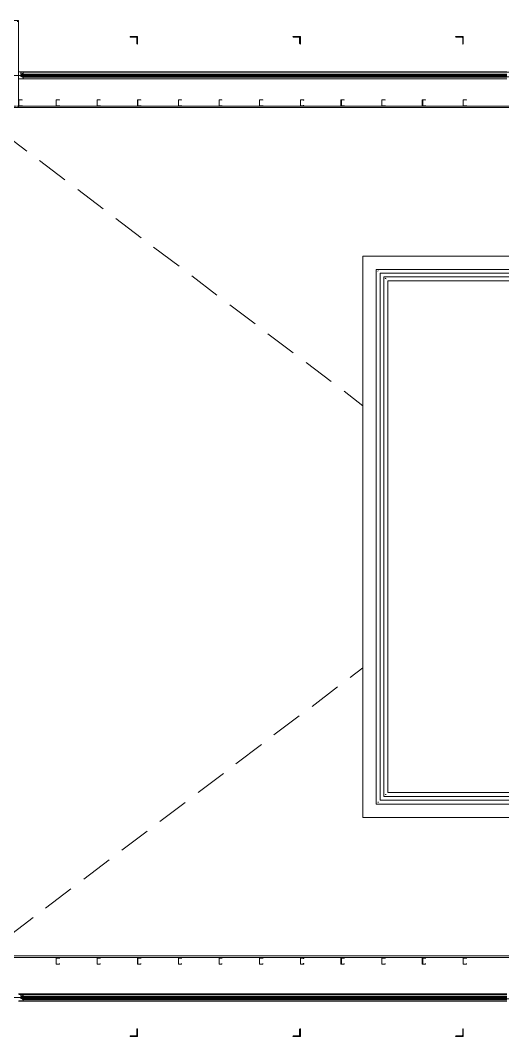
# Model space of a CAD drawing. Header units: metres. Extents: x 39 to 278, y -7 to 151.
# Drawn here: x 74.8 to 79.61, y 24.93 to 35.07 of the extents above; entities that cross this region are included whole.
import ezdxf

# ---------------------------------------------------------------- set-up
doc = ezdxf.new("R2010")
doc.units = ezdxf.units.M
doc.layers.add('PDF_Geometry', color=7, linetype='Continuous', true_color=0xaaaaaa)

msp = doc.modelspace()

# ---------------------------------------------------------------- linework, layer by layer
at = {"layer": 'PDF_Geometry', "lineweight": 0}
for points in [[(74.764, 34.209), (74.343, 34.209), (74.068, 34.209), (73.664, 34.209), (73.664, 34.195), (74.783, 34.195), (74.783, 34.209), (74.769, 34.209), (85.765, 34.209), (74.769, 34.209), (74.783, 34.209), (74.783, 34.301), (74.783, 35.053), (74.769, 35.053), (74.783, 35.053), (74.783, 35.066), (73.664, 35.066)], [(75.154, 34.516), (73.884, 34.516)], [(74.783, 34.484), (74.829, 34.484), (74.829, 34.498), (74.824, 34.498), (74.824, 34.507), (74.829, 34.507), (74.829, 34.503), (74.829, 34.507), (74.824, 34.507), (74.81, 34.507), (74.81, 34.516), (74.81, 34.53), (74.824, 34.53), (74.829, 34.53), (74.824, 34.53), (74.824, 34.539), (74.829, 34.539), (74.829, 34.553), (74.783, 34.553)], [(74.787, 34.553), (74.806, 34.553), (74.806, 34.53), (74.81, 34.53), (74.81, 34.548), (74.81, 34.553), (74.829, 34.553), (74.829, 34.548), (74.829, 34.539), (74.824, 34.539), (74.824, 34.53), (74.81, 34.53), (74.806, 34.53), (74.806, 34.525), (74.81, 34.525), (74.806, 34.525), (74.81, 34.525), (74.81, 34.521), (74.806, 34.521), (74.81, 34.521), (74.81, 34.516), (74.806, 34.516), (74.806, 34.512), (74.81, 34.512), (74.806, 34.512), (74.806, 34.507), (74.81, 34.507), (74.81, 34.503), (74.824, 34.507), (74.824, 34.498), (74.829, 34.498), (74.829, 34.484), (74.787, 34.484)], [(74.829, 34.548), (76.016, 34.548), (77.226, 34.548), (78.44, 34.548), (79.655, 34.548), (80.865, 34.548), (82.079, 34.548), (83.294, 34.548), (84.504, 34.548), (85.705, 34.548)], [(74.829, 34.503), (76.016, 34.503), (77.226, 34.503), (78.44, 34.503), (79.655, 34.503), (80.865, 34.503), (82.079, 34.503), (83.294, 34.503), (84.504, 34.503), (85.705, 34.503)], [(75.791, 34.516), (75.475, 34.516)], [(76.039, 34.553), (75.993, 34.553)], [(75.993, 34.484), (76.011, 34.484)], [(76.016, 34.553), (77.226, 34.553)], [(76.016, 34.553), (77.226, 34.553)], [(76.016, 34.525), (77.226, 34.525)], [(76.016, 34.525), (77.226, 34.525)], [(76.016, 34.521), (77.226, 34.521)], [(76.016, 34.521), (77.226, 34.521)], [(76.016, 34.512), (77.226, 34.512)], [(76.016, 34.512), (77.226, 34.512)], [(76.016, 34.484), (77.226, 34.484)], [(76.016, 34.484), (77.226, 34.484)], [(76.016, 34.484), (76.039, 34.484)], [(77.377, 34.516), (76.107, 34.516)], [(77.249, 34.553), (77.203, 34.553)], [(77.203, 34.484), (77.226, 34.484), (77.249, 34.484)], [(77.226, 34.553), (78.44, 34.553)], [(77.226, 34.553), (78.44, 34.553)], [(77.226, 34.53), (78.44, 34.53)], [(77.226, 34.53), (78.44, 34.53)], [(77.226, 34.525), (78.44, 34.525)], [(77.226, 34.525), (78.44, 34.525)], [(77.226, 34.484), (78.44, 34.484)], [(77.226, 34.484), (78.44, 34.484)], [(78.014, 34.516), (77.698, 34.516)], [(79.6, 34.516), (78.33, 34.516)], [(78.463, 34.553), (78.417, 34.553)], [(78.417, 34.484), (78.436, 34.484)], [(78.44, 34.553), (79.655, 34.553)], [(78.44, 34.553), (79.655, 34.553)], [(78.44, 34.525), (79.655, 34.525)], [(78.44, 34.525), (79.655, 34.525)], [(78.44, 34.521), (79.655, 34.521)], [(78.44, 34.521), (79.655, 34.521)], [(78.44, 34.512), (79.655, 34.512)], [(78.44, 34.512), (79.655, 34.512)], [(78.44, 34.484), (79.655, 34.484)], [(78.44, 34.484), (79.655, 34.484)], [(78.44, 34.484), (78.463, 34.484)], [(74.819, 34.269), (74.819, 34.269)], [(75.191, 34.269), (75.191, 34.269)], [(75.567, 34.273), (75.567, 34.273)], [(75.567, 34.273), (75.567, 34.273)], [(75.599, 34.269), (75.599, 34.269)], [(75.974, 34.273), (75.974, 34.273)], [(76.002, 34.269), (76.002, 34.269)], [(76.378, 34.273), (76.378, 34.273)], [(76.378, 34.273), (76.378, 34.273)], [(76.41, 34.269), (76.41, 34.269)], [(76.786, 34.273), (76.786, 34.273)], [(76.786, 34.273), (76.786, 34.273)], [(76.813, 34.269), (76.813, 34.269)], [(77.221, 34.269), (77.221, 34.269)], [(77.597, 34.273), (77.597, 34.273)], [(77.597, 34.273), (77.597, 34.273)], [(78.005, 34.273), (78.005, 34.273)], [(78.032, 34.269), (78.032, 34.269)], [(78.408, 34.273), (78.408, 34.273)], [(78.408, 34.273), (78.408, 34.273)], [(78.44, 34.269), (78.44, 34.269)], [(78.816, 34.273), (78.816, 34.273)], [(78.844, 34.269), (78.844, 34.269)], [(79.252, 34.269), (79.252, 34.269)], [(74.819, 34.218), (74.819, 34.218)], [(75.191, 34.218), (75.191, 34.218)], [(75.567, 34.214), (75.567, 34.214)], [(75.599, 34.218), (75.599, 34.218)], [(75.974, 34.214), (75.974, 34.214)], [(76.002, 34.218), (76.002, 34.218)], [(76.378, 34.214), (76.378, 34.214)], [(76.41, 34.218), (76.41, 34.218)], [(76.786, 34.214), (76.786, 34.214)], [(76.813, 34.218), (76.813, 34.218)], [(77.221, 34.218), (77.221, 34.218)], [(77.597, 34.214), (77.597, 34.214)], [(78.005, 34.214), (78.005, 34.214)], [(78.032, 34.218), (78.032, 34.218)], [(78.408, 34.214), (78.408, 34.214)], [(78.44, 34.218), (78.44, 34.218)], [(78.816, 34.214), (78.816, 34.214)], [(78.844, 34.218), (78.844, 34.218)], [(79.252, 34.218), (79.252, 34.218)], [(74.613, 33.953), (74.865, 33.76)], [(74.994, 33.668), (75.246, 33.476)], [(75.374, 33.38), (75.626, 33.187)], [(75.754, 33.091), (76.007, 32.898)], [(76.13, 32.802), (76.387, 32.614)], [(85.54, 32.582), (85.54, 32.715), (85.801, 32.715), (85.54, 32.715), (85.26, 32.715), (84.981, 32.715), (84.701, 32.715), (84.422, 32.715), (84.142, 32.715), (83.862, 32.715), (83.583, 32.715), (83.303, 32.715), (83.024, 32.715), (82.744, 32.715), (82.469, 32.715), (82.189, 32.715), (81.91, 32.715), (81.63, 32.715), (78.22, 32.715), (78.22, 27.114), (81.965, 27.114), (82.244, 27.114), (82.524, 27.114), (82.524, 27.247)], [(84.142, 27.247), (81.685, 27.247), (78.353, 27.247), (78.353, 32.582), (81.63, 32.582), (81.63, 32.715), (78.22, 32.715), (78.22, 27.114), (81.965, 27.114), (81.965, 27.247)], [(81.63, 32.582), (85.801, 32.582), (81.621, 32.582), (78.353, 32.582), (78.353, 27.247), (81.694, 27.247), (81.979, 27.247), (82.006, 27.247)], [(78.367, 32.568), (78.372, 32.564)], [(81.63, 32.513), (81.63, 32.509), (81.63, 32.545), (78.39, 32.545), (78.39, 27.288), (81.685, 27.288), (84.124, 27.288)], [(82.006, 27.288), (81.979, 27.288), (81.694, 27.288), (78.39, 27.288), (78.39, 32.545), (81.621, 32.545), (85.801, 32.545), (81.63, 32.545)], [(76.511, 32.518), (76.763, 32.325)], [(82.254, 27.325), (81.979, 27.325), (81.694, 27.325), (78.427, 27.325), (78.427, 32.509), (81.621, 32.509), (85.801, 32.509), (81.63, 32.509), (78.427, 32.509), (78.427, 27.325), (81.685, 27.325), (84.105, 27.325), (84.105, 27.316), (84.307, 27.316), (84.11, 27.316), (83.693, 28.209), (83.51, 28.255), (83.78, 28.379), (83.592, 28.425), (83.083, 29.516), (83.083, 29.383)], [(78.44, 32.495), (78.445, 32.49), (78.45, 32.486)], [(82.254, 27.362), (81.979, 27.362), (81.694, 27.362), (78.468, 27.362), (78.468, 32.467), (81.621, 32.467), (85.801, 32.467), (81.63, 32.467), (78.468, 32.467), (78.468, 27.362), (81.685, 27.362), (84.087, 27.362), (83.693, 28.205), (83.51, 28.246), (83.78, 28.375), (83.592, 28.42), (83.179, 29.305)], [(76.891, 32.229), (77.143, 32.037)], [(77.272, 31.94), (77.524, 31.748)], [(77.652, 31.652), (77.904, 31.464)], [(78.032, 31.367), (78.22, 31.221)], [(78.092, 28.512), (78.22, 28.608)], [(77.712, 28.223), (77.964, 28.416)], [(77.331, 27.939), (77.583, 28.127)], [(76.951, 27.65), (77.207, 27.843)], [(76.575, 27.362), (76.827, 27.554)], [(78.445, 27.339), (78.445, 27.343), (78.45, 27.343)], [(76.194, 27.073), (76.447, 27.265)], [(78.367, 27.265), (78.372, 27.265), (78.372, 27.27)], [(75.814, 26.789), (76.066, 26.977)], [(75.434, 26.5), (75.686, 26.692)], [(75.053, 26.211), (75.305, 26.404)], [(74.673, 25.922), (74.929, 26.115)], [(85.765, 25.716), (74.719, 25.716)], [(74.783, 25.281), (74.829, 25.281), (74.829, 25.299), (74.824, 25.299), (74.824, 25.304), (74.829, 25.304), (74.829, 25.308), (74.824, 25.308), (74.81, 25.304), (74.81, 25.317), (74.81, 25.331), (74.824, 25.327), (74.829, 25.327), (74.829, 25.331), (74.824, 25.331), (74.824, 25.336), (74.829, 25.336), (74.829, 25.354), (74.783, 25.354)], [(74.787, 25.349), (74.806, 25.349), (74.806, 25.331), (74.81, 25.331), (74.81, 25.349), (74.81, 25.345), (74.81, 25.349), (74.829, 25.349), (74.829, 25.34), (74.824, 25.34), (74.824, 25.331), (74.81, 25.331), (74.806, 25.331), (74.806, 25.327), (74.81, 25.327), (74.806, 25.327), (74.81, 25.327), (74.81, 25.322), (74.806, 25.322), (74.81, 25.322), (74.81, 25.313), (74.806, 25.313), (74.81, 25.313), (74.806, 25.313), (74.806, 25.308), (74.81, 25.308), (74.81, 25.304), (74.824, 25.308), (74.824, 25.299), (74.829, 25.299), (74.829, 25.285), (74.787, 25.285)], [(79.655, 25.354), (78.44, 25.354), (79.655, 25.354), (78.44, 25.354), (77.226, 25.354), (78.44, 25.354), (77.226, 25.354), (76.016, 25.354), (77.226, 25.354), (76.016, 25.354), (74.829, 25.354), (76.016, 25.354), (74.829, 25.354), (74.829, 25.349), (76.016, 25.349), (74.829, 25.349), (76.016, 25.349), (74.829, 25.349)], [(76.039, 25.354), (75.993, 25.354)], [(77.249, 25.354), (77.203, 25.354)], [(77.226, 25.349), (78.44, 25.349)], [(77.226, 25.349), (78.44, 25.349)], [(78.463, 25.354), (78.417, 25.354)], [(75.154, 25.317), (73.884, 25.317)], [(74.829, 25.327), (76.016, 25.327), (74.829, 25.327), (76.016, 25.327), (74.829, 25.327), (76.016, 25.327), (74.829, 25.327), (74.829, 25.331), (74.829, 25.336), (74.829, 25.331), (76.016, 25.331), (74.829, 25.331), (76.016, 25.331), (74.829, 25.331), (74.829, 25.336), (74.829, 25.331), (74.829, 25.327), (74.829, 25.322), (74.829, 25.313), (74.829, 25.308), (74.829, 25.304), (74.829, 25.313), (74.81, 25.313), (74.81, 25.322), (74.829, 25.322), (76.016, 25.322), (74.829, 25.322), (76.016, 25.322), (74.829, 25.322), (74.829, 25.331)], [(74.829, 25.313), (76.016, 25.313)], [(74.829, 25.313), (76.016, 25.313)], [(74.829, 25.304), (76.016, 25.304), (77.226, 25.304), (78.44, 25.304), (79.655, 25.304), (80.865, 25.304), (82.079, 25.304), (83.294, 25.304), (84.504, 25.304), (85.705, 25.304)], [(74.829, 25.285), (76.016, 25.285), (74.829, 25.285), (76.016, 25.285), (74.829, 25.285), (74.829, 25.281)], [(75.791, 25.317), (75.475, 25.317)], [(75.993, 25.281), (76.011, 25.281)], [(76.016, 25.327), (77.226, 25.327)], [(76.016, 25.327), (77.226, 25.327)], [(76.016, 25.313), (77.226, 25.313)], [(76.016, 25.313), (77.226, 25.313)], [(76.016, 25.281), (76.039, 25.281)], [(77.377, 25.317), (76.107, 25.317)], [(77.203, 25.281), (77.226, 25.281), (77.249, 25.281)], [(77.226, 25.331), (78.44, 25.331)], [(77.226, 25.331), (78.44, 25.331)], [(77.226, 25.327), (78.44, 25.327)], [(77.226, 25.327), (78.44, 25.327)], [(77.226, 25.322), (78.44, 25.322)], [(77.226, 25.322), (78.44, 25.322)], [(77.226, 25.313), (78.44, 25.313)], [(77.226, 25.313), (78.44, 25.313)], [(77.226, 25.285), (78.44, 25.285)], [(77.226, 25.285), (78.44, 25.285)], [(78.014, 25.317), (77.698, 25.317)], [(79.6, 25.317), (78.33, 25.317)], [(78.417, 25.281), (78.436, 25.281)], [(78.44, 25.327), (79.655, 25.327)], [(78.44, 25.327), (79.655, 25.327)], [(78.44, 25.313), (79.655, 25.313)], [(78.44, 25.313), (79.655, 25.313)], [(78.44, 25.281), (78.463, 25.281)]]:
    msp.add_lwpolyline(points, dxfattribs=at)
for points in [[(75.97, 34.906), (75.97, 34.828), (75.965, 34.833), (75.965, 34.837), (75.965, 34.892), (75.965, 34.897), (75.961, 34.897), (75.901, 34.897), (75.897, 34.901), (75.897, 34.906)], [(77.597, 34.906), (77.597, 34.828), (77.592, 34.833), (77.588, 34.837), (77.588, 34.892), (77.588, 34.897), (77.583, 34.897), (77.528, 34.897), (77.524, 34.901), (77.519, 34.906)], [(79.219, 34.906), (79.219, 34.828), (79.215, 34.833), (79.215, 34.837), (79.215, 34.892), (79.21, 34.897), (79.206, 34.897), (79.151, 34.897), (79.146, 34.901), (79.142, 34.906)], [(74.829, 34.539), (74.829, 34.53), (76.016, 34.53), (74.829, 34.53), (76.016, 34.53), (74.829, 34.53), (74.829, 34.539), (74.829, 34.53), (74.829, 34.525), (74.829, 34.521), (74.829, 34.516), (74.829, 34.512), (74.829, 34.507), (74.829, 34.503), (74.829, 34.507), (74.829, 34.512), (74.81, 34.512), (74.81, 34.525), (74.829, 34.525), (76.016, 34.525), (74.829, 34.525), (76.016, 34.525), (74.829, 34.525), (76.016, 34.525), (74.829, 34.525), (74.829, 34.53)], [(77.226, 34.553), (76.016, 34.553), (74.829, 34.553), (76.016, 34.553), (74.829, 34.553), (76.016, 34.553), (74.829, 34.553), (76.016, 34.553)], [(76.016, 34.521), (74.829, 34.521)], [(76.016, 34.521), (74.829, 34.521)], [(76.016, 34.516), (74.829, 34.516)], [(76.016, 34.512), (74.829, 34.512)], [(76.016, 34.512), (74.829, 34.512)], [(74.829, 34.507), (74.829, 34.498)], [(76.016, 34.507), (74.829, 34.507)], [(76.016, 34.498), (74.829, 34.498)], [(76.016, 34.484), (77.226, 34.484), (76.016, 34.484), (74.829, 34.484), (76.016, 34.484), (74.829, 34.484), (76.016, 34.484), (74.829, 34.484)], [(77.226, 34.553), (76.016, 34.553)], [(77.226, 34.53), (76.016, 34.53)], [(77.226, 34.53), (76.016, 34.53)], [(77.226, 34.525), (76.016, 34.525)], [(77.226, 34.525), (76.016, 34.525)], [(77.226, 34.521), (76.016, 34.521)], [(77.226, 34.516), (76.016, 34.516)], [(77.226, 34.512), (76.016, 34.512)], [(77.226, 34.507), (76.016, 34.507)], [(77.226, 34.498), (76.016, 34.498)], [(77.226, 34.484), (76.016, 34.484)], [(78.44, 34.553), (77.226, 34.553)], [(78.44, 34.553), (77.226, 34.553)], [(78.44, 34.53), (77.226, 34.53)], [(78.44, 34.525), (77.226, 34.525)], [(78.44, 34.525), (77.226, 34.525)], [(78.44, 34.521), (77.226, 34.521)], [(78.44, 34.521), (77.226, 34.521)], [(78.44, 34.516), (77.226, 34.516)], [(78.44, 34.512), (77.226, 34.512)], [(78.44, 34.512), (77.226, 34.512)], [(78.44, 34.507), (77.226, 34.507)], [(78.44, 34.498), (77.226, 34.498)], [(77.226, 34.484), (78.44, 34.484)], [(78.44, 34.484), (77.226, 34.484)], [(79.655, 34.553), (78.44, 34.553)], [(79.655, 34.553), (78.44, 34.553)], [(79.655, 34.53), (78.44, 34.53)], [(79.655, 34.53), (78.44, 34.53)], [(79.655, 34.525), (78.44, 34.525)], [(79.655, 34.525), (78.44, 34.525)], [(79.655, 34.521), (78.44, 34.521)], [(79.655, 34.516), (78.44, 34.516)], [(79.655, 34.512), (78.44, 34.512)], [(79.655, 34.507), (78.44, 34.507)], [(79.655, 34.498), (78.44, 34.498)], [(78.44, 34.484), (79.655, 34.484)], [(79.655, 34.484), (78.44, 34.484)], [(74.792, 34.209), (74.787, 34.209), (74.787, 34.214), (74.787, 34.273), (74.792, 34.273), (74.819, 34.273), (74.819, 34.269), (74.819, 34.273), (74.792, 34.273), (74.787, 34.273), (74.787, 34.214), (74.792, 34.214), (74.819, 34.214), (74.819, 34.218), (74.819, 34.209)], [(75.163, 34.209), (75.159, 34.209), (75.159, 34.214), (75.159, 34.273), (75.163, 34.273), (75.191, 34.273), (75.191, 34.269), (75.191, 34.273), (75.163, 34.273), (75.159, 34.273), (75.159, 34.214), (75.163, 34.214), (75.191, 34.214), (75.191, 34.218), (75.191, 34.209)], [(75.567, 34.209), (75.567, 34.214), (75.567, 34.273), (75.599, 34.273), (75.599, 34.269), (75.599, 34.273), (75.567, 34.273), (75.567, 34.214), (75.599, 34.214), (75.599, 34.218), (75.599, 34.209)], [(75.974, 34.209), (75.97, 34.214), (75.97, 34.273), (75.974, 34.273), (76.002, 34.273), (76.002, 34.269), (76.002, 34.273), (75.974, 34.273), (75.974, 34.214), (76.002, 34.214), (76.002, 34.218), (76.002, 34.209)], [(76.378, 34.209), (76.378, 34.214), (76.378, 34.273), (76.41, 34.273), (76.41, 34.269), (76.41, 34.273), (76.378, 34.273), (76.378, 34.214), (76.41, 34.214), (76.41, 34.218), (76.41, 34.209)], [(76.786, 34.209), (76.786, 34.214), (76.786, 34.273), (76.813, 34.273), (76.813, 34.269), (76.813, 34.273), (76.786, 34.273), (76.786, 34.214), (76.813, 34.214), (76.813, 34.218), (76.813, 34.209)], [(77.194, 34.209), (77.189, 34.209), (77.189, 34.214), (77.189, 34.273), (77.194, 34.273), (77.221, 34.273), (77.221, 34.269), (77.221, 34.273), (77.194, 34.273), (77.189, 34.273), (77.189, 34.214), (77.194, 34.214), (77.221, 34.214), (77.221, 34.218), (77.221, 34.209)], [(77.597, 34.209), (77.597, 34.214), (77.597, 34.273), (77.629, 34.273), (77.629, 34.269), (77.624, 34.269), (77.624, 34.273), (77.597, 34.273), (77.597, 34.214), (77.624, 34.214), (77.624, 34.218), (77.629, 34.218), (77.629, 34.209)], [(78.005, 34.209), (78, 34.209), (78, 34.214), (78, 34.273), (78.005, 34.273), (78.032, 34.273), (78.032, 34.269), (78.032, 34.273), (78.005, 34.273), (78.005, 34.214), (78.032, 34.214), (78.032, 34.218), (78.032, 34.209)], [(78.408, 34.209), (78.408, 34.214), (78.408, 34.273), (78.44, 34.273), (78.44, 34.269), (78.44, 34.273), (78.408, 34.273), (78.408, 34.214), (78.44, 34.214), (78.44, 34.218), (78.44, 34.209)], [(78.816, 34.209), (78.812, 34.214), (78.812, 34.273), (78.816, 34.273), (78.844, 34.273), (78.844, 34.269), (78.844, 34.273), (78.816, 34.273), (78.816, 34.214), (78.844, 34.214), (78.844, 34.218), (78.844, 34.209)], [(79.224, 34.209), (79.219, 34.209), (79.219, 34.214), (79.219, 34.273), (79.224, 34.273), (79.252, 34.273), (79.252, 34.269), (79.252, 34.273), (79.224, 34.273), (79.219, 34.273), (79.219, 34.214), (79.224, 34.214), (79.252, 34.214), (79.252, 34.218), (79.252, 34.209)], [(74.728, 34.195), (74.728, 34.209), (74.764, 34.209), (74.728, 34.209), (74.728, 34.195), (85.765, 34.195), (85.765, 34.209), (74.769, 34.209), (85.765, 34.209), (85.765, 34.195)], [(74.719, 25.716), (85.765, 25.716), (85.765, 25.734), (74.719, 25.734)], [(75.191, 25.712), (75.163, 25.712), (75.159, 25.712), (75.159, 25.652), (75.163, 25.652), (75.191, 25.652), (75.191, 25.657), (75.191, 25.652), (75.163, 25.652), (75.159, 25.652), (75.159, 25.712), (75.163, 25.712), (75.191, 25.712), (75.191, 25.707)], [(75.599, 25.712), (75.567, 25.712), (75.567, 25.652), (75.599, 25.652), (75.599, 25.657), (75.599, 25.652), (75.567, 25.652), (75.567, 25.712), (75.599, 25.712), (75.599, 25.707)], [(76.002, 25.712), (75.974, 25.712), (75.97, 25.712), (75.97, 25.652), (75.974, 25.652), (76.002, 25.652), (76.002, 25.657), (76.002, 25.652), (75.974, 25.652), (75.974, 25.712), (76.002, 25.712), (76.002, 25.707)], [(76.41, 25.712), (76.378, 25.712), (76.378, 25.652), (76.41, 25.652), (76.41, 25.657), (76.41, 25.652), (76.378, 25.652), (76.378, 25.712), (76.41, 25.712), (76.41, 25.707)], [(76.813, 25.712), (76.786, 25.712), (76.786, 25.652), (76.813, 25.652), (76.813, 25.657), (76.813, 25.652), (76.786, 25.652), (76.786, 25.712), (76.813, 25.712), (76.813, 25.707)], [(77.221, 25.712), (77.194, 25.712), (77.189, 25.712), (77.189, 25.652), (77.194, 25.652), (77.221, 25.652), (77.221, 25.657), (77.221, 25.652), (77.194, 25.652), (77.189, 25.652), (77.189, 25.712), (77.194, 25.712), (77.221, 25.712), (77.221, 25.707)], [(77.629, 25.712), (77.597, 25.712), (77.597, 25.652), (77.629, 25.652), (77.629, 25.657), (77.624, 25.657), (77.624, 25.652), (77.597, 25.652), (77.597, 25.712), (77.624, 25.712), (77.624, 25.707), (77.629, 25.707)], [(78.032, 25.712), (78.005, 25.712), (78, 25.712), (78, 25.652), (78.005, 25.652), (78.032, 25.652), (78.032, 25.657), (78.032, 25.652), (78.005, 25.652), (78.005, 25.712), (78.032, 25.712), (78.032, 25.707)], [(78.44, 25.712), (78.408, 25.712), (78.408, 25.652), (78.44, 25.652), (78.44, 25.657), (78.44, 25.652), (78.408, 25.652), (78.408, 25.712), (78.44, 25.712), (78.44, 25.707)], [(78.844, 25.712), (78.816, 25.712), (78.812, 25.712), (78.812, 25.652), (78.816, 25.652), (78.844, 25.652), (78.844, 25.657), (78.844, 25.652), (78.816, 25.652), (78.816, 25.712), (78.844, 25.712), (78.844, 25.707)], [(79.252, 25.712), (79.224, 25.712), (79.219, 25.712), (79.219, 25.652), (79.224, 25.652), (79.252, 25.652), (79.252, 25.657), (79.252, 25.652), (79.224, 25.652), (79.219, 25.652), (79.219, 25.712), (79.224, 25.712), (79.252, 25.712), (79.252, 25.707)], [(77.226, 25.349), (76.016, 25.349)], [(77.226, 25.349), (76.016, 25.349)], [(78.44, 25.349), (77.226, 25.349)], [(79.655, 25.349), (78.44, 25.349)], [(79.655, 25.349), (78.44, 25.349)], [(76.016, 25.313), (74.829, 25.313)], [(76.016, 25.313), (74.829, 25.313)], [(74.829, 25.308), (74.829, 25.299), (74.829, 25.304)], [(76.016, 25.308), (74.829, 25.308)], [(76.016, 25.299), (74.829, 25.299)], [(77.226, 25.281), (76.016, 25.281), (74.829, 25.281), (76.016, 25.281)], [(77.226, 25.331), (76.016, 25.331)], [(77.226, 25.331), (76.016, 25.331)], [(77.226, 25.327), (76.016, 25.327)], [(77.226, 25.327), (76.016, 25.327)], [(77.226, 25.322), (76.016, 25.322)], [(77.226, 25.322), (76.016, 25.322)], [(77.226, 25.313), (76.016, 25.313)], [(77.226, 25.313), (76.016, 25.313)], [(77.226, 25.308), (76.016, 25.308)], [(77.226, 25.299), (76.016, 25.299)], [(77.226, 25.285), (76.016, 25.285)], [(77.226, 25.285), (76.016, 25.285)], [(78.44, 25.331), (77.226, 25.331)], [(78.44, 25.327), (77.226, 25.327)], [(78.44, 25.327), (77.226, 25.327)], [(78.44, 25.322), (77.226, 25.322)], [(78.44, 25.313), (77.226, 25.313)], [(78.44, 25.313), (77.226, 25.313)], [(78.44, 25.308), (77.226, 25.308)], [(78.44, 25.299), (77.226, 25.299)], [(78.44, 25.285), (77.226, 25.285)], [(78.44, 25.281), (77.226, 25.281)], [(79.655, 25.331), (78.44, 25.331)], [(79.655, 25.331), (78.44, 25.331)], [(79.655, 25.327), (78.44, 25.327)], [(79.655, 25.327), (78.44, 25.327)], [(79.655, 25.322), (78.44, 25.322)], [(79.655, 25.322), (78.44, 25.322)], [(79.655, 25.313), (78.44, 25.313)], [(79.655, 25.313), (78.44, 25.313)], [(79.655, 25.308), (78.44, 25.308)], [(79.655, 25.299), (78.44, 25.299)], [(79.655, 25.285), (78.44, 25.285)], [(79.655, 25.285), (78.44, 25.285)], [(79.655, 25.281), (78.44, 25.281)], [(75.897, 24.928), (75.97, 24.928), (75.97, 25.006), (75.965, 25.006), (75.965, 25.001), (75.965, 24.942), (75.965, 24.937), (75.961, 24.937), (75.901, 24.937), (75.897, 24.932)], [(77.519, 24.928), (77.597, 24.928), (77.597, 25.006), (77.592, 25.006), (77.588, 25.001), (77.588, 24.942), (77.588, 24.937), (77.583, 24.937), (77.528, 24.937), (77.524, 24.932)], [(79.142, 24.928), (79.219, 24.928), (79.219, 25.006), (79.215, 25.006), (79.215, 25.001), (79.215, 24.942), (79.21, 24.937), (79.206, 24.937), (79.151, 24.937), (79.146, 24.932)]]:
    msp.add_lwpolyline(points, close=True, dxfattribs=at)
at = {"layer": 'PDF_Geometry', "color": 254, "lineweight": 0, "true_color": 0xd2d2d2}
for points in [[(74.81, 34.273), (74.81, 34.273)], [(78.835, 34.273), (78.835, 34.273)], [(76.378, 34.209), (76.378, 34.214)], [(76.786, 34.237), (76.786, 34.237)], [(78.408, 34.228), (78.408, 34.228)], [(78.812, 34.255), (78.816, 34.255)], [(76.378, 25.661), (76.378, 25.661)], [(76.786, 25.684), (76.786, 25.689)], [(76.809, 25.712), (76.813, 25.712)], [(78.408, 25.679), (78.408, 25.679)], [(78.44, 25.712), (78.44, 25.712)], [(78.812, 25.702), (78.816, 25.707)], [(78.821, 25.712), (78.821, 25.712)]]:
    msp.add_lwpolyline(points, dxfattribs=at)

doc.saveas('drawing.dxf')
